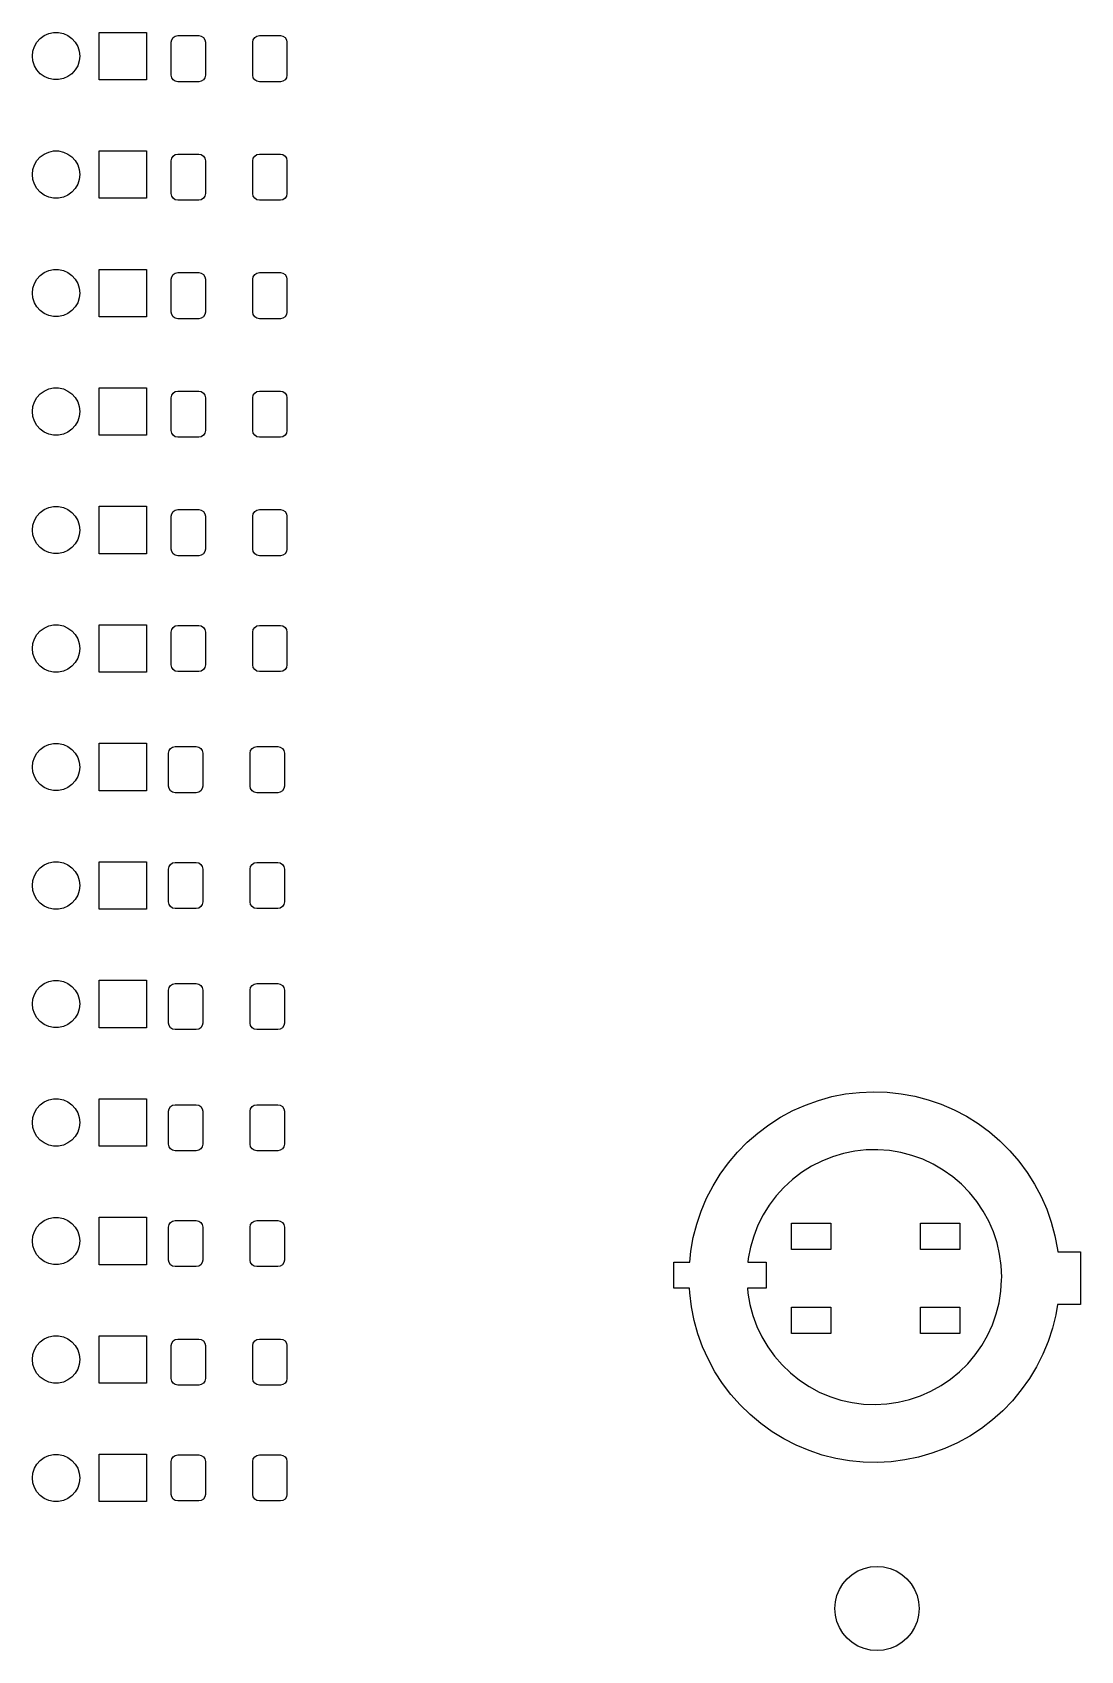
# Model space of a CAD drawing. Extents: x 0 to 360, y 0 to 260.
# Drawn here: x 236.5 to 276.3, y 134.8 to 196.2 of the extents above; entities that cross this region are included whole.
import ezdxf

# ---------------------------------------------------------------- set-up
doc = ezdxf.new("R2010")
doc.units = 0
doc.layers.add('BLACK', color=7, linetype='CONTINUOUS')

msp = doc.modelspace()

# ---------------------------------------------------------------- linework, layer by layer
at = {"layer": 'BLACK', "linetype": 'CONTINUOUS'}
for p, q in [((236.765, 195.997), (236.917, 196.107)), ((236.917, 196.107), (237.089, 196.184)), ((237.089, 196.184), (237.273, 196.223)), ((237.273, 196.223), (237.461, 196.223)), ((237.461, 196.223), (237.645, 196.184)), ((237.645, 196.184), (237.817, 196.107)), ((237.817, 196.107), (237.969, 195.997)), ((239.007, 194.428), (239.007, 196.228)), ((239.007, 196.228), (240.807, 196.228)), ((240.807, 196.228), (240.807, 194.428)), ((241.814, 196.03), (241.896, 196.084)), ((241.896, 196.084), (241.991, 196.103)), ((241.991, 196.103), (242.791, 196.103)), ((242.791, 196.103), (242.887, 196.084)), ((242.887, 196.084), (242.968, 196.03)), ((244.914, 196.03), (244.996, 196.084)), ((244.996, 196.084), (245.091, 196.103)), ((245.091, 196.103), (245.891, 196.103)), ((245.891, 196.103), (245.987, 196.084)), ((245.987, 196.084), (246.068, 196.03)), ((236.467, 195.328), (236.487, 195.515)), ((236.487, 195.515), (236.545, 195.694)), ((236.545, 195.694), (236.639, 195.857)), ((236.639, 195.857), (236.765, 195.997)), ((237.969, 195.997), (238.095, 195.857)), ((238.095, 195.857), (238.189, 195.694)), ((238.189, 195.694), (238.247, 195.515)), ((238.247, 195.515), (238.267, 195.328)), ((241.741, 195.853), (241.76, 195.949)), ((241.741, 194.603), (241.741, 195.853)), ((241.76, 195.949), (241.814, 196.03)), ((242.968, 196.03), (243.022, 195.949)), ((243.022, 195.949), (243.041, 195.853)), ((243.041, 195.853), (243.041, 194.603)), ((244.841, 195.853), (244.86, 195.949)), ((244.841, 194.603), (244.841, 195.853)), ((244.86, 195.949), (244.914, 196.03)), ((246.068, 196.03), (246.122, 195.949)), ((246.122, 195.949), (246.141, 195.853)), ((246.141, 195.853), (246.141, 194.603)), ((236.487, 195.141), (236.467, 195.328)), ((236.545, 194.962), (236.487, 195.141)), ((236.639, 194.799), (236.545, 194.962)), ((238.189, 194.962), (238.095, 194.799)), ((238.247, 195.141), (238.189, 194.962)), ((238.267, 195.328), (238.247, 195.141)), ((236.765, 194.659), (236.639, 194.799)), ((236.917, 194.549), (236.765, 194.659)), ((237.089, 194.472), (236.917, 194.549)), ((237.273, 194.433), (237.089, 194.472)), ((237.461, 194.433), (237.273, 194.433)), ((237.645, 194.472), (237.461, 194.433)), ((237.817, 194.549), (237.645, 194.472)), ((237.969, 194.659), (237.817, 194.549)), ((238.095, 194.799), (237.969, 194.659)), ((240.807, 194.428), (239.007, 194.428)), ((241.76, 194.507), (241.741, 194.603)), ((241.814, 194.426), (241.76, 194.507)), ((241.896, 194.372), (241.814, 194.426)), ((241.991, 194.353), (241.896, 194.372)), ((242.791, 194.353), (241.991, 194.353)), ((242.887, 194.372), (242.791, 194.353)), ((242.968, 194.426), (242.887, 194.372)), ((243.022, 194.507), (242.968, 194.426)), ((243.041, 194.603), (243.022, 194.507)), ((244.86, 194.507), (244.841, 194.603)), ((244.914, 194.426), (244.86, 194.507)), ((244.996, 194.372), (244.914, 194.426)), ((245.091, 194.353), (244.996, 194.372)), ((245.891, 194.353), (245.091, 194.353)), ((245.987, 194.372), (245.891, 194.353)), ((246.068, 194.426), (245.987, 194.372)), ((246.122, 194.507), (246.068, 194.426)), ((246.141, 194.603), (246.122, 194.507)), ((236.487, 191.015), (236.545, 191.194)), ((236.545, 191.194), (236.639, 191.357)), ((236.639, 191.357), (236.765, 191.497)), ((236.765, 191.497), (236.917, 191.607)), ((236.917, 191.607), (237.089, 191.684)), ((237.089, 191.684), (237.273, 191.723)), ((237.273, 191.723), (237.461, 191.723)), ((237.461, 191.723), (237.645, 191.684)), ((237.645, 191.684), (237.817, 191.607)), ((237.817, 191.607), (237.969, 191.497)), ((237.969, 191.497), (238.095, 191.357)), ((238.095, 191.357), (238.189, 191.194)), ((238.189, 191.194), (238.247, 191.015)), ((239.007, 189.928), (239.007, 191.728)), ((239.007, 191.728), (240.807, 191.728)), ((240.807, 191.728), (240.807, 189.928)), ((241.741, 191.353), (241.76, 191.449)), ((241.741, 190.103), (241.741, 191.353)), ((241.76, 191.449), (241.814, 191.53)), ((241.814, 191.53), (241.896, 191.584)), ((241.896, 191.584), (241.991, 191.603)), ((241.991, 191.603), (242.791, 191.603)), ((242.791, 191.603), (242.887, 191.584)), ((242.887, 191.584), (242.968, 191.53)), ((242.968, 191.53), (243.022, 191.449)), ((243.022, 191.449), (243.041, 191.353)), ((243.041, 191.353), (243.041, 190.103)), ((244.841, 191.353), (244.86, 191.449)), ((244.841, 190.103), (244.841, 191.353)), ((244.86, 191.449), (244.914, 191.53)), ((244.914, 191.53), (244.996, 191.584)), ((244.996, 191.584), (245.091, 191.603)), ((245.091, 191.603), (245.891, 191.603)), ((245.891, 191.603), (245.987, 191.584)), ((245.987, 191.584), (246.068, 191.53)), ((246.068, 191.53), (246.122, 191.449)), ((246.122, 191.449), (246.141, 191.353)), ((246.141, 191.353), (246.141, 190.103)), ((236.467, 190.828), (236.487, 191.015)), ((236.487, 190.641), (236.467, 190.828)), ((236.545, 190.462), (236.487, 190.641)), ((238.247, 190.641), (238.189, 190.462)), ((238.247, 191.015), (238.267, 190.828)), ((238.267, 190.828), (238.247, 190.641)), ((236.639, 190.299), (236.545, 190.462)), ((236.765, 190.159), (236.639, 190.299)), ((236.917, 190.049), (236.765, 190.159)), ((237.089, 189.972), (236.917, 190.049)), ((237.273, 189.933), (237.089, 189.972)), ((237.461, 189.933), (237.273, 189.933)), ((237.645, 189.972), (237.461, 189.933)), ((237.817, 190.049), (237.645, 189.972)), ((237.969, 190.159), (237.817, 190.049)), ((238.095, 190.299), (237.969, 190.159)), ((238.189, 190.462), (238.095, 190.299)), ((240.807, 189.928), (239.007, 189.928)), ((241.76, 190.007), (241.741, 190.103)), ((241.814, 189.926), (241.76, 190.007)), ((241.896, 189.872), (241.814, 189.926)), ((242.968, 189.926), (242.887, 189.872)), ((243.022, 190.007), (242.968, 189.926)), ((243.041, 190.103), (243.022, 190.007)), ((244.86, 190.007), (244.841, 190.103)), ((244.914, 189.926), (244.86, 190.007)), ((244.996, 189.872), (244.914, 189.926)), ((246.068, 189.926), (245.987, 189.872)), ((246.122, 190.007), (246.068, 189.926)), ((246.141, 190.103), (246.122, 190.007)), ((241.991, 189.853), (241.896, 189.872)), ((242.791, 189.853), (241.991, 189.853)), ((242.887, 189.872), (242.791, 189.853)), ((245.091, 189.853), (244.996, 189.872)), ((245.891, 189.853), (245.091, 189.853)), ((245.987, 189.872), (245.891, 189.853)), ((236.545, 186.694), (236.639, 186.857)), ((236.639, 186.857), (236.765, 186.997)), ((236.765, 186.997), (236.917, 187.107)), ((236.917, 187.107), (237.089, 187.184)), ((237.089, 187.184), (237.273, 187.223)), ((237.273, 187.223), (237.461, 187.223)), ((237.461, 187.223), (237.645, 187.184)), ((237.645, 187.184), (237.817, 187.107)), ((237.817, 187.107), (237.969, 186.997)), ((237.969, 186.997), (238.095, 186.857)), ((238.095, 186.857), (238.189, 186.694)), ((239.007, 185.428), (239.007, 187.228)), ((239.007, 187.228), (240.807, 187.228)), ((240.807, 187.228), (240.807, 185.428)), ((241.741, 186.853), (241.76, 186.949)), ((241.741, 185.603), (241.741, 186.853)), ((241.76, 186.949), (241.814, 187.03)), ((241.814, 187.03), (241.896, 187.084)), ((241.896, 187.084), (241.991, 187.103)), ((241.991, 187.103), (242.791, 187.103)), ((242.791, 187.103), (242.887, 187.084)), ((242.887, 187.084), (242.968, 187.03)), ((242.968, 187.03), (243.022, 186.949)), ((243.022, 186.949), (243.041, 186.853)), ((243.041, 186.853), (243.041, 185.603)), ((244.841, 186.853), (244.86, 186.949)), ((244.841, 185.603), (244.841, 186.853)), ((244.86, 186.949), (244.914, 187.03)), ((244.914, 187.03), (244.996, 187.084)), ((244.996, 187.084), (245.091, 187.103)), ((245.091, 187.103), (245.891, 187.103)), ((245.891, 187.103), (245.987, 187.084)), ((245.987, 187.084), (246.068, 187.03)), ((246.068, 187.03), (246.122, 186.949)), ((246.122, 186.949), (246.141, 186.853)), ((246.141, 186.853), (246.141, 185.603)), ((236.467, 186.328), (236.487, 186.515)), ((236.487, 186.141), (236.467, 186.328)), ((236.487, 186.515), (236.545, 186.694)), ((238.189, 186.694), (238.247, 186.515)), ((238.247, 186.515), (238.267, 186.328)), ((238.267, 186.328), (238.247, 186.141)), ((236.545, 185.962), (236.487, 186.141)), ((236.639, 185.799), (236.545, 185.962)), ((236.765, 185.659), (236.639, 185.799)), ((236.917, 185.549), (236.765, 185.659)), ((237.969, 185.659), (237.817, 185.549)), ((238.095, 185.799), (237.969, 185.659)), ((238.189, 185.962), (238.095, 185.799)), ((238.247, 186.141), (238.189, 185.962)), ((237.089, 185.472), (236.917, 185.549)), ((237.273, 185.433), (237.089, 185.472)), ((237.461, 185.433), (237.273, 185.433)), ((237.645, 185.472), (237.461, 185.433)), ((237.817, 185.549), (237.645, 185.472)), ((240.807, 185.428), (239.007, 185.428)), ((241.76, 185.507), (241.741, 185.603)), ((241.814, 185.426), (241.76, 185.507)), ((241.896, 185.372), (241.814, 185.426)), ((241.991, 185.353), (241.896, 185.372)), ((242.791, 185.353), (241.991, 185.353)), ((242.887, 185.372), (242.791, 185.353)), ((242.968, 185.426), (242.887, 185.372)), ((243.022, 185.507), (242.968, 185.426)), ((243.041, 185.603), (243.022, 185.507)), ((244.86, 185.507), (244.841, 185.603)), ((244.914, 185.426), (244.86, 185.507)), ((244.996, 185.372), (244.914, 185.426)), ((245.091, 185.353), (244.996, 185.372)), ((245.891, 185.353), (245.091, 185.353)), ((245.987, 185.372), (245.891, 185.353)), ((246.068, 185.426), (245.987, 185.372)), ((246.122, 185.507), (246.068, 185.426)), ((246.141, 185.603), (246.122, 185.507)), ((236.765, 182.497), (236.917, 182.607)), ((236.917, 182.607), (237.089, 182.684)), ((237.089, 182.684), (237.273, 182.723)), ((237.273, 182.723), (237.461, 182.723)), ((237.461, 182.723), (237.645, 182.684)), ((237.645, 182.684), (237.817, 182.607)), ((237.817, 182.607), (237.969, 182.497)), ((239.007, 180.928), (239.007, 182.728)), ((239.007, 182.728), (240.807, 182.728)), ((240.807, 182.728), (240.807, 180.928)), ((241.814, 182.53), (241.896, 182.584)), ((241.896, 182.584), (241.991, 182.603)), ((241.991, 182.603), (242.791, 182.603)), ((242.791, 182.603), (242.887, 182.584)), ((242.887, 182.584), (242.968, 182.53)), ((244.914, 182.53), (244.996, 182.584)), ((244.996, 182.584), (245.091, 182.603)), ((245.091, 182.603), (245.891, 182.603)), ((245.891, 182.603), (245.987, 182.584)), ((245.987, 182.584), (246.068, 182.53)), ((236.467, 181.828), (236.487, 182.015)), ((236.487, 182.015), (236.545, 182.194)), ((236.545, 182.194), (236.639, 182.357)), ((236.639, 182.357), (236.765, 182.497)), ((237.969, 182.497), (238.095, 182.357)), ((238.095, 182.357), (238.189, 182.194)), ((238.189, 182.194), (238.247, 182.015)), ((238.247, 182.015), (238.267, 181.828)), ((241.741, 182.353), (241.76, 182.449)), ((241.741, 181.103), (241.741, 182.353)), ((241.76, 182.449), (241.814, 182.53)), ((242.968, 182.53), (243.022, 182.449)), ((243.022, 182.449), (243.041, 182.353)), ((243.041, 182.353), (243.041, 181.103)), ((244.841, 182.353), (244.86, 182.449)), ((244.841, 181.103), (244.841, 182.353)), ((244.86, 182.449), (244.914, 182.53)), ((246.068, 182.53), (246.122, 182.449)), ((246.122, 182.449), (246.141, 182.353)), ((246.141, 182.353), (246.141, 181.103)), ((236.487, 181.641), (236.467, 181.828)), ((236.545, 181.462), (236.487, 181.641)), ((236.639, 181.299), (236.545, 181.462)), ((238.189, 181.462), (238.095, 181.299)), ((238.247, 181.641), (238.189, 181.462)), ((238.267, 181.828), (238.247, 181.641)), ((236.765, 181.159), (236.639, 181.299)), ((236.917, 181.049), (236.765, 181.159)), ((237.089, 180.972), (236.917, 181.049)), ((237.273, 180.933), (237.089, 180.972)), ((237.461, 180.933), (237.273, 180.933)), ((237.645, 180.972), (237.461, 180.933)), ((237.817, 181.049), (237.645, 180.972)), ((237.969, 181.159), (237.817, 181.049)), ((238.095, 181.299), (237.969, 181.159)), ((240.807, 180.928), (239.007, 180.928)), ((241.76, 181.007), (241.741, 181.103)), ((241.814, 180.926), (241.76, 181.007)), ((241.896, 180.872), (241.814, 180.926)), ((241.991, 180.853), (241.896, 180.872)), ((242.791, 180.853), (241.991, 180.853)), ((242.887, 180.872), (242.791, 180.853)), ((242.968, 180.926), (242.887, 180.872)), ((243.022, 181.007), (242.968, 180.926)), ((243.041, 181.103), (243.022, 181.007)), ((244.86, 181.007), (244.841, 181.103)), ((244.914, 180.926), (244.86, 181.007)), ((244.996, 180.872), (244.914, 180.926)), ((245.091, 180.853), (244.996, 180.872)), ((245.891, 180.853), (245.091, 180.853)), ((245.987, 180.872), (245.891, 180.853)), ((246.068, 180.926), (245.987, 180.872)), ((246.122, 181.007), (246.068, 180.926)), ((246.141, 181.103), (246.122, 181.007)), ((236.487, 177.515), (236.545, 177.694)), ((236.545, 177.694), (236.639, 177.857)), ((236.639, 177.857), (236.765, 177.997)), ((236.765, 177.997), (236.917, 178.107)), ((236.917, 178.107), (237.089, 178.184)), ((237.089, 178.184), (237.273, 178.223)), ((237.273, 178.223), (237.461, 178.223)), ((237.461, 178.223), (237.645, 178.184)), ((237.645, 178.184), (237.817, 178.107)), ((237.817, 178.107), (237.969, 177.997)), ((237.969, 177.997), (238.095, 177.857)), ((238.095, 177.857), (238.189, 177.694)), ((238.189, 177.694), (238.247, 177.515)), ((239.007, 176.428), (239.007, 178.228)), ((239.007, 178.228), (240.807, 178.228)), ((240.807, 178.228), (240.807, 176.428)), ((241.741, 177.853), (241.76, 177.949)), ((241.741, 176.603), (241.741, 177.853)), ((241.76, 177.949), (241.814, 178.03)), ((241.814, 178.03), (241.896, 178.084)), ((241.896, 178.084), (241.991, 178.103)), ((241.991, 178.103), (242.791, 178.103)), ((242.791, 178.103), (242.887, 178.084)), ((242.887, 178.084), (242.968, 178.03)), ((242.968, 178.03), (243.022, 177.949)), ((243.022, 177.949), (243.041, 177.853)), ((243.041, 177.853), (243.041, 176.603)), ((244.841, 177.853), (244.86, 177.949)), ((244.841, 176.603), (244.841, 177.853)), ((244.86, 177.949), (244.914, 178.03)), ((244.914, 178.03), (244.996, 178.084)), ((244.996, 178.084), (245.091, 178.103)), ((245.091, 178.103), (245.891, 178.103)), ((245.891, 178.103), (245.987, 178.084)), ((245.987, 178.084), (246.068, 178.03)), ((246.068, 178.03), (246.122, 177.949)), ((246.122, 177.949), (246.141, 177.853)), ((246.141, 177.853), (246.141, 176.603)), ((236.467, 177.328), (236.487, 177.515)), ((236.487, 177.141), (236.467, 177.328)), ((236.545, 176.962), (236.487, 177.141)), ((238.247, 177.141), (238.189, 176.962)), ((238.247, 177.515), (238.267, 177.328)), ((238.267, 177.328), (238.247, 177.141)), ((236.639, 176.799), (236.545, 176.962)), ((236.765, 176.659), (236.639, 176.799)), ((236.917, 176.549), (236.765, 176.659)), ((237.089, 176.472), (236.917, 176.549)), ((237.273, 176.433), (237.089, 176.472)), ((237.461, 176.433), (237.273, 176.433)), ((237.645, 176.472), (237.461, 176.433)), ((237.817, 176.549), (237.645, 176.472)), ((237.969, 176.659), (237.817, 176.549)), ((238.095, 176.799), (237.969, 176.659)), ((238.189, 176.962), (238.095, 176.799)), ((240.807, 176.428), (239.007, 176.428)), ((241.76, 176.507), (241.741, 176.603)), ((241.814, 176.426), (241.76, 176.507)), ((241.896, 176.372), (241.814, 176.426)), ((242.968, 176.426), (242.887, 176.372)), ((243.022, 176.507), (242.968, 176.426)), ((243.041, 176.603), (243.022, 176.507)), ((244.86, 176.507), (244.841, 176.603)), ((244.914, 176.426), (244.86, 176.507)), ((244.996, 176.372), (244.914, 176.426)), ((246.068, 176.426), (245.987, 176.372)), ((246.122, 176.507), (246.068, 176.426)), ((246.141, 176.603), (246.122, 176.507)), ((241.991, 176.353), (241.896, 176.372)), ((242.791, 176.353), (241.991, 176.353)), ((242.887, 176.372), (242.791, 176.353)), ((245.091, 176.353), (244.996, 176.372)), ((245.891, 176.353), (245.091, 176.353)), ((245.987, 176.372), (245.891, 176.353)), ((236.545, 173.194), (236.639, 173.357)), ((236.639, 173.357), (236.765, 173.497)), ((236.765, 173.497), (236.917, 173.607)), ((236.917, 173.607), (237.089, 173.684)), ((237.089, 173.684), (237.273, 173.723)), ((237.273, 173.723), (237.461, 173.723)), ((237.461, 173.723), (237.645, 173.684)), ((237.645, 173.684), (237.817, 173.607)), ((237.817, 173.607), (237.969, 173.497)), ((237.969, 173.497), (238.095, 173.357)), ((238.095, 173.357), (238.189, 173.194)), ((239.007, 171.928), (239.007, 173.728)), ((239.007, 173.728), (240.807, 173.728)), ((240.807, 173.728), (240.807, 171.928)), ((241.741, 173.453), (241.76, 173.549)), ((241.741, 172.203), (241.741, 173.453)), ((241.76, 173.549), (241.814, 173.63)), ((241.814, 173.63), (241.896, 173.684)), ((241.896, 173.684), (241.991, 173.703)), ((241.991, 173.703), (242.791, 173.703)), ((242.791, 173.703), (242.887, 173.684)), ((242.887, 173.684), (242.968, 173.63)), ((242.968, 173.63), (243.022, 173.549)), ((243.022, 173.549), (243.041, 173.453)), ((243.041, 173.453), (243.041, 172.203)), ((244.841, 173.453), (244.86, 173.549)), ((244.841, 172.203), (244.841, 173.453)), ((244.86, 173.549), (244.914, 173.63)), ((244.914, 173.63), (244.996, 173.684)), ((244.996, 173.684), (245.091, 173.703)), ((245.091, 173.703), (245.891, 173.703)), ((245.891, 173.703), (245.987, 173.684)), ((245.987, 173.684), (246.068, 173.63)), ((246.068, 173.63), (246.122, 173.549)), ((246.122, 173.549), (246.141, 173.453)), ((246.141, 173.453), (246.141, 172.203)), ((236.467, 172.828), (236.487, 173.015)), ((236.487, 172.641), (236.467, 172.828)), ((236.487, 173.015), (236.545, 173.194)), ((238.189, 173.194), (238.247, 173.015)), ((238.247, 173.015), (238.267, 172.828)), ((238.267, 172.828), (238.247, 172.641)), ((236.545, 172.462), (236.487, 172.641)), ((236.639, 172.299), (236.545, 172.462)), ((236.765, 172.159), (236.639, 172.299)), ((236.917, 172.049), (236.765, 172.159)), ((237.969, 172.159), (237.817, 172.049)), ((238.095, 172.299), (237.969, 172.159)), ((238.189, 172.462), (238.095, 172.299)), ((238.247, 172.641), (238.189, 172.462)), ((241.76, 172.107), (241.741, 172.203)), ((241.814, 172.026), (241.76, 172.107)), ((243.022, 172.107), (242.968, 172.026)), ((243.041, 172.203), (243.022, 172.107)), ((244.86, 172.107), (244.841, 172.203)), ((244.914, 172.026), (244.86, 172.107)), ((246.122, 172.107), (246.068, 172.026)), ((246.141, 172.203), (246.122, 172.107)), ((237.089, 171.972), (236.917, 172.049)), ((237.273, 171.933), (237.089, 171.972)), ((237.461, 171.933), (237.273, 171.933)), ((237.645, 171.972), (237.461, 171.933)), ((237.817, 172.049), (237.645, 171.972)), ((240.807, 171.928), (239.007, 171.928)), ((241.896, 171.972), (241.814, 172.026)), ((241.991, 171.953), (241.896, 171.972)), ((242.791, 171.953), (241.991, 171.953)), ((242.887, 171.972), (242.791, 171.953)), ((242.968, 172.026), (242.887, 171.972)), ((244.996, 171.972), (244.914, 172.026)), ((245.091, 171.953), (244.996, 171.972)), ((245.891, 171.953), (245.091, 171.953)), ((245.987, 171.972), (245.891, 171.953)), ((246.068, 172.026), (245.987, 171.972)), ((236.765, 168.997), (236.917, 169.107)), ((236.917, 169.107), (237.089, 169.184)), ((237.089, 169.184), (237.273, 169.223)), ((237.273, 169.223), (237.461, 169.223)), ((237.461, 169.223), (237.645, 169.184)), ((237.645, 169.184), (237.817, 169.107)), ((237.817, 169.107), (237.969, 168.997)), ((239.007, 167.428), (239.007, 169.228)), ((239.007, 169.228), (240.807, 169.228)), ((240.807, 169.228), (240.807, 167.428)), ((241.66, 168.949), (241.714, 169.03)), ((241.714, 169.03), (241.796, 169.084)), ((241.796, 169.084), (241.891, 169.103)), ((241.891, 169.103), (242.691, 169.103)), ((242.691, 169.103), (242.787, 169.084)), ((242.787, 169.084), (242.868, 169.03)), ((242.868, 169.03), (242.922, 168.949)), ((244.76, 168.949), (244.814, 169.03)), ((244.814, 169.03), (244.896, 169.084)), ((244.896, 169.084), (244.991, 169.103)), ((244.991, 169.103), (245.791, 169.103)), ((245.791, 169.103), (245.887, 169.084)), ((245.887, 169.084), (245.968, 169.03)), ((245.968, 169.03), (246.022, 168.949)), ((236.467, 168.328), (236.487, 168.515)), ((236.487, 168.515), (236.545, 168.694)), ((236.545, 168.694), (236.639, 168.857)), ((236.639, 168.857), (236.765, 168.997)), ((237.969, 168.997), (238.095, 168.857)), ((238.095, 168.857), (238.189, 168.694)), ((238.189, 168.694), (238.247, 168.515)), ((238.247, 168.515), (238.267, 168.328)), ((241.641, 168.853), (241.66, 168.949)), ((241.641, 167.603), (241.641, 168.853)), ((242.922, 168.949), (242.941, 168.853)), ((242.941, 168.853), (242.941, 167.603)), ((244.741, 168.853), (244.76, 168.949)), ((244.741, 167.603), (244.741, 168.853)), ((246.022, 168.949), (246.041, 168.853)), ((246.041, 168.853), (246.041, 167.603)), ((236.487, 168.141), (236.467, 168.328)), ((236.545, 167.962), (236.487, 168.141)), ((236.639, 167.799), (236.545, 167.962)), ((236.765, 167.659), (236.639, 167.799)), ((238.095, 167.799), (237.969, 167.659)), ((238.189, 167.962), (238.095, 167.799)), ((238.247, 168.141), (238.189, 167.962)), ((238.267, 168.328), (238.247, 168.141)), ((236.917, 167.549), (236.765, 167.659)), ((237.089, 167.472), (236.917, 167.549)), ((237.273, 167.433), (237.089, 167.472)), ((237.461, 167.433), (237.273, 167.433)), ((237.645, 167.472), (237.461, 167.433)), ((237.817, 167.549), (237.645, 167.472)), ((237.969, 167.659), (237.817, 167.549)), ((240.807, 167.428), (239.007, 167.428)), ((241.66, 167.507), (241.641, 167.603)), ((241.714, 167.426), (241.66, 167.507)), ((241.796, 167.372), (241.714, 167.426)), ((241.891, 167.353), (241.796, 167.372)), ((242.691, 167.353), (241.891, 167.353)), ((242.787, 167.372), (242.691, 167.353)), ((242.868, 167.426), (242.787, 167.372)), ((242.922, 167.507), (242.868, 167.426)), ((242.941, 167.603), (242.922, 167.507)), ((244.76, 167.507), (244.741, 167.603)), ((244.814, 167.426), (244.76, 167.507)), ((244.896, 167.372), (244.814, 167.426)), ((244.991, 167.353), (244.896, 167.372)), ((245.791, 167.353), (244.991, 167.353)), ((245.887, 167.372), (245.791, 167.353)), ((245.968, 167.426), (245.887, 167.372)), ((246.022, 167.507), (245.968, 167.426)), ((246.041, 167.603), (246.022, 167.507)), ((237.089, 164.684), (237.273, 164.723)), ((237.273, 164.723), (237.461, 164.723)), ((237.461, 164.723), (237.645, 164.684)), ((239.007, 162.928), (239.007, 164.728)), ((239.007, 164.728), (240.807, 164.728)), ((240.807, 164.728), (240.807, 162.928)), ((236.487, 164.015), (236.545, 164.194)), ((236.545, 164.194), (236.639, 164.357)), ((236.639, 164.357), (236.765, 164.497)), ((236.765, 164.497), (236.917, 164.607)), ((236.917, 164.607), (237.089, 164.684)), ((237.645, 164.684), (237.817, 164.607)), ((237.817, 164.607), (237.969, 164.497)), ((237.969, 164.497), (238.095, 164.357)), ((238.095, 164.357), (238.189, 164.194)), ((238.189, 164.194), (238.247, 164.015)), ((241.641, 164.453), (241.66, 164.549)), ((241.641, 163.203), (241.641, 164.453)), ((241.66, 164.549), (241.714, 164.63)), ((241.714, 164.63), (241.796, 164.684)), ((241.796, 164.684), (241.891, 164.703)), ((241.891, 164.703), (242.691, 164.703)), ((242.691, 164.703), (242.787, 164.684)), ((242.787, 164.684), (242.868, 164.63)), ((242.868, 164.63), (242.922, 164.549)), ((242.922, 164.549), (242.941, 164.453)), ((242.941, 164.453), (242.941, 163.203)), ((244.741, 164.453), (244.76, 164.549)), ((244.741, 163.203), (244.741, 164.453)), ((244.76, 164.549), (244.814, 164.63)), ((244.814, 164.63), (244.896, 164.684)), ((244.896, 164.684), (244.991, 164.703)), ((244.991, 164.703), (245.791, 164.703)), ((245.791, 164.703), (245.887, 164.684)), ((245.887, 164.684), (245.968, 164.63)), ((245.968, 164.63), (246.022, 164.549)), ((246.022, 164.549), (246.041, 164.453)), ((246.041, 164.453), (246.041, 163.203)), ((236.467, 163.828), (236.487, 164.015)), ((236.487, 163.641), (236.467, 163.828)), ((236.545, 163.462), (236.487, 163.641)), ((238.247, 163.641), (238.189, 163.462)), ((238.247, 164.015), (238.267, 163.828)), ((238.267, 163.828), (238.247, 163.641)), ((236.639, 163.299), (236.545, 163.462)), ((236.765, 163.159), (236.639, 163.299)), ((236.917, 163.049), (236.765, 163.159)), ((237.089, 162.972), (236.917, 163.049)), ((237.273, 162.933), (237.089, 162.972)), ((237.461, 162.933), (237.273, 162.933)), ((237.645, 162.972), (237.461, 162.933)), ((237.817, 163.049), (237.645, 162.972)), ((237.969, 163.159), (237.817, 163.049)), ((238.095, 163.299), (237.969, 163.159)), ((238.189, 163.462), (238.095, 163.299)), ((240.807, 162.928), (239.007, 162.928)), ((241.66, 163.107), (241.641, 163.203)), ((241.714, 163.026), (241.66, 163.107)), ((241.796, 162.972), (241.714, 163.026)), ((241.891, 162.953), (241.796, 162.972)), ((242.691, 162.953), (241.891, 162.953)), ((242.787, 162.972), (242.691, 162.953)), ((242.868, 163.026), (242.787, 162.972)), ((242.922, 163.107), (242.868, 163.026)), ((242.941, 163.203), (242.922, 163.107)), ((244.76, 163.107), (244.741, 163.203)), ((244.814, 163.026), (244.76, 163.107)), ((244.896, 162.972), (244.814, 163.026)), ((244.991, 162.953), (244.896, 162.972)), ((245.791, 162.953), (244.991, 162.953)), ((245.887, 162.972), (245.791, 162.953)), ((245.968, 163.026), (245.887, 162.972)), ((246.022, 163.107), (245.968, 163.026)), ((246.041, 163.203), (246.022, 163.107)), ((236.545, 159.694), (236.639, 159.857)), ((236.639, 159.857), (236.765, 159.997)), ((236.765, 159.997), (236.917, 160.107)), ((236.917, 160.107), (237.089, 160.184)), ((237.089, 160.184), (237.273, 160.223)), ((237.273, 160.223), (237.461, 160.223)), ((237.461, 160.223), (237.645, 160.184)), ((237.645, 160.184), (237.817, 160.107)), ((237.817, 160.107), (237.969, 159.997)), ((237.969, 159.997), (238.095, 159.857)), ((238.095, 159.857), (238.189, 159.694)), ((239.007, 158.428), (239.007, 160.228)), ((239.007, 160.228), (240.807, 160.228)), ((240.807, 160.228), (240.807, 158.428)), ((241.641, 159.853), (241.66, 159.949)), ((241.641, 158.603), (241.641, 159.853)), ((241.66, 159.949), (241.714, 160.03)), ((241.714, 160.03), (241.796, 160.084)), ((241.796, 160.084), (241.891, 160.103)), ((241.891, 160.103), (242.691, 160.103)), ((242.691, 160.103), (242.787, 160.084)), ((242.787, 160.084), (242.868, 160.03)), ((242.868, 160.03), (242.922, 159.949)), ((242.922, 159.949), (242.941, 159.853)), ((242.941, 159.853), (242.941, 158.603)), ((244.741, 159.853), (244.76, 159.949)), ((244.741, 158.603), (244.741, 159.853)), ((244.76, 159.949), (244.814, 160.03)), ((244.814, 160.03), (244.896, 160.084)), ((244.896, 160.084), (244.991, 160.103)), ((244.991, 160.103), (245.791, 160.103)), ((245.791, 160.103), (245.887, 160.084)), ((245.887, 160.084), (245.968, 160.03)), ((245.968, 160.03), (246.022, 159.949)), ((246.022, 159.949), (246.041, 159.853)), ((246.041, 159.853), (246.041, 158.603)), ((236.467, 159.328), (236.487, 159.515)), ((236.487, 159.141), (236.467, 159.328)), ((236.487, 159.515), (236.545, 159.694)), ((238.189, 159.694), (238.247, 159.515)), ((238.247, 159.515), (238.267, 159.328)), ((238.267, 159.328), (238.247, 159.141)), ((236.545, 158.962), (236.487, 159.141)), ((236.639, 158.799), (236.545, 158.962)), ((236.765, 158.659), (236.639, 158.799)), ((236.917, 158.549), (236.765, 158.659)), ((237.969, 158.659), (237.817, 158.549)), ((238.095, 158.799), (237.969, 158.659)), ((238.189, 158.962), (238.095, 158.799)), ((238.247, 159.141), (238.189, 158.962)), ((241.66, 158.507), (241.641, 158.603)), ((242.941, 158.603), (242.922, 158.507)), ((244.76, 158.507), (244.741, 158.603)), ((246.041, 158.603), (246.022, 158.507)), ((237.089, 158.472), (236.917, 158.549)), ((237.273, 158.433), (237.089, 158.472)), ((237.461, 158.433), (237.273, 158.433)), ((237.645, 158.472), (237.461, 158.433)), ((237.817, 158.549), (237.645, 158.472)), ((240.807, 158.428), (239.007, 158.428)), ((241.714, 158.426), (241.66, 158.507)), ((241.796, 158.372), (241.714, 158.426)), ((241.891, 158.353), (241.796, 158.372)), ((242.691, 158.353), (241.891, 158.353)), ((242.787, 158.372), (242.691, 158.353)), ((242.868, 158.426), (242.787, 158.372)), ((242.922, 158.507), (242.868, 158.426)), ((244.814, 158.426), (244.76, 158.507)), ((244.896, 158.372), (244.814, 158.426)), ((244.991, 158.353), (244.896, 158.372)), ((245.791, 158.353), (244.991, 158.353)), ((245.887, 158.372), (245.791, 158.353)), ((245.968, 158.426), (245.887, 158.372)), ((246.022, 158.507), (245.968, 158.426)), ((236.639, 155.357), (236.765, 155.497)), ((236.765, 155.497), (236.917, 155.607)), ((236.917, 155.607), (237.089, 155.684)), ((237.089, 155.684), (237.273, 155.723)), ((237.273, 155.723), (237.461, 155.723)), ((237.461, 155.723), (237.645, 155.684)), ((237.645, 155.684), (237.817, 155.607)), ((237.817, 155.607), (237.969, 155.497)), ((237.969, 155.497), (238.095, 155.357)), ((239.007, 153.928), (239.007, 155.728)), ((239.007, 155.728), (240.807, 155.728)), ((240.807, 155.728), (240.807, 153.928)), ((241.796, 155.484), (241.891, 155.503)), ((241.891, 155.503), (242.691, 155.503)), ((242.691, 155.503), (242.787, 155.484)), ((244.896, 155.484), (244.991, 155.503)), ((244.991, 155.503), (245.791, 155.503)), ((245.791, 155.503), (245.887, 155.484)), ((265.358, 155.277), (265.841, 155.491)), ((265.841, 155.491), (266.338, 155.669)), ((266.338, 155.669), (266.848, 155.809)), ((266.848, 155.809), (267.366, 155.91)), ((267.366, 155.91), (267.891, 155.972)), ((267.891, 155.972), (268.418, 155.995)), ((268.418, 155.995), (268.946, 155.978)), ((268.946, 155.978), (269.472, 155.921)), ((269.472, 155.921), (269.991, 155.825)), ((269.991, 155.825), (270.502, 155.691)), ((270.502, 155.691), (271.001, 155.518)), ((271.001, 155.518), (271.486, 155.309)), ((236.467, 154.828), (236.487, 155.015)), ((236.487, 155.015), (236.545, 155.194)), ((236.545, 155.194), (236.639, 155.357)), ((238.095, 155.357), (238.189, 155.194)), ((238.189, 155.194), (238.247, 155.015)), ((238.247, 155.015), (238.267, 154.828)), ((241.641, 155.253), (241.66, 155.349)), ((241.641, 154.003), (241.641, 155.253)), ((241.66, 155.349), (241.714, 155.43)), ((241.714, 155.43), (241.796, 155.484)), ((242.787, 155.484), (242.868, 155.43)), ((242.868, 155.43), (242.922, 155.349)), ((242.922, 155.349), (242.941, 155.253)), ((242.941, 155.253), (242.941, 154.003)), ((244.741, 155.253), (244.76, 155.349)), ((244.741, 154.003), (244.741, 155.253)), ((244.76, 155.349), (244.814, 155.43)), ((244.814, 155.43), (244.896, 155.484)), ((245.887, 155.484), (245.968, 155.43)), ((245.968, 155.43), (246.022, 155.349)), ((246.022, 155.349), (246.041, 155.253)), ((246.041, 155.253), (246.041, 154.003)), ((264.448, 154.743), (264.893, 155.027)), ((264.893, 155.027), (265.358, 155.277)), ((271.486, 155.309), (271.954, 155.064)), ((271.954, 155.064), (272.402, 154.784)), ((236.487, 154.641), (236.467, 154.828)), ((236.545, 154.462), (236.487, 154.641)), ((236.639, 154.299), (236.545, 154.462)), ((236.765, 154.159), (236.639, 154.299)), ((238.095, 154.299), (237.969, 154.159)), ((238.189, 154.462), (238.095, 154.299)), ((238.247, 154.641), (238.189, 154.462)), ((238.267, 154.828), (238.247, 154.641)), ((263.627, 154.078), (264.025, 154.426)), ((264.025, 154.426), (264.448, 154.743)), ((272.402, 154.784), (272.828, 154.472)), ((272.828, 154.472), (273.229, 154.129)), ((236.917, 154.049), (236.765, 154.159)), ((237.089, 153.972), (236.917, 154.049)), ((237.273, 153.933), (237.089, 153.972)), ((237.461, 153.933), (237.273, 153.933)), ((237.645, 153.972), (237.461, 153.933)), ((237.817, 154.049), (237.645, 153.972)), ((237.969, 154.159), (237.817, 154.049)), ((240.807, 153.928), (239.007, 153.928)), ((241.66, 153.907), (241.641, 154.003)), ((241.714, 153.826), (241.66, 153.907)), ((241.796, 153.772), (241.714, 153.826)), ((241.891, 153.753), (241.796, 153.772)), ((242.691, 153.753), (241.891, 153.753)), ((242.787, 153.772), (242.691, 153.753)), ((242.868, 153.826), (242.787, 153.772)), ((242.922, 153.907), (242.868, 153.826)), ((242.941, 154.003), (242.922, 153.907)), ((244.76, 153.907), (244.741, 154.003)), ((244.814, 153.826), (244.76, 153.907)), ((244.896, 153.772), (244.814, 153.826)), ((244.991, 153.753), (244.896, 153.772)), ((245.791, 153.753), (244.991, 153.753)), ((245.887, 153.772), (245.791, 153.753)), ((245.968, 153.826), (245.887, 153.772)), ((246.022, 153.907), (245.968, 153.826)), ((246.041, 154.003), (246.022, 153.907)), ((262.916, 153.299), (263.257, 153.702)), ((263.257, 153.702), (263.627, 154.078)), ((267.284, 153.651), (266.864, 153.526)), ((267.715, 153.738), (267.284, 153.651)), ((268.151, 153.785), (267.715, 153.738)), ((268.59, 153.793), (268.151, 153.785)), ((269.028, 153.761), (268.59, 153.793)), ((269.462, 153.689), (269.028, 153.761)), ((269.886, 153.578), (269.462, 153.689)), ((273.229, 154.129), (273.604, 153.756)), ((273.604, 153.756), (273.949, 153.357)), ((262.605, 152.871), (262.916, 153.299)), ((266.065, 153.163), (265.693, 152.929)), ((266.456, 153.363), (266.065, 153.163)), ((266.864, 153.526), (266.456, 153.363)), ((270.3, 153.43), (269.886, 153.578)), ((270.698, 153.244), (270.3, 153.43)), ((271.077, 153.023), (270.698, 153.244)), ((273.949, 153.357), (274.264, 152.932)), ((262.086, 151.952), (262.328, 152.422)), ((262.328, 152.422), (262.605, 152.871)), ((265.344, 152.663), (265.021, 152.365)), ((265.693, 152.929), (265.344, 152.663)), ((271.435, 152.769), (271.077, 153.023)), ((271.768, 152.483), (271.435, 152.769)), ((272.074, 152.168), (271.768, 152.483)), ((274.264, 152.932), (274.546, 152.486)), ((274.546, 152.486), (274.793, 152.019)), ((261.879, 151.466), (262.086, 151.952)), ((264.726, 152.04), (264.462, 151.689)), ((265.021, 152.365), (264.726, 152.04)), ((272.351, 151.827), (272.074, 152.168)), ((272.595, 151.462), (272.351, 151.827)), ((274.793, 152.019), (275.005, 151.535)), ((237.089, 151.184), (237.273, 151.223)), ((237.273, 151.223), (237.461, 151.223)), ((237.461, 151.223), (237.645, 151.184)), ((239.007, 149.428), (239.007, 151.228)), ((239.007, 151.228), (240.807, 151.228)), ((240.807, 151.228), (240.807, 149.428)), ((261.709, 150.966), (261.879, 151.466)), ((264.231, 151.316), (264.034, 150.924)), ((264.462, 151.689), (264.231, 151.316)), ((272.805, 151.077), (272.595, 151.462)), ((275.005, 151.535), (275.18, 151.037)), ((236.487, 150.515), (236.545, 150.694)), ((236.545, 150.694), (236.639, 150.857)), ((236.639, 150.857), (236.765, 150.997)), ((236.765, 150.997), (236.917, 151.107)), ((236.917, 151.107), (237.089, 151.184)), ((237.645, 151.184), (237.817, 151.107)), ((237.817, 151.107), (237.969, 150.997)), ((237.969, 150.997), (238.095, 150.857)), ((238.095, 150.857), (238.189, 150.694)), ((238.189, 150.694), (238.247, 150.515)), ((241.641, 150.853), (241.66, 150.949)), ((241.641, 149.603), (241.641, 150.853)), ((241.66, 150.949), (241.714, 151.03)), ((241.714, 151.03), (241.796, 151.084)), ((241.796, 151.084), (241.891, 151.103)), ((241.891, 151.103), (242.691, 151.103)), ((242.691, 151.103), (242.787, 151.084)), ((242.787, 151.084), (242.868, 151.03)), ((242.868, 151.03), (242.922, 150.949)), ((242.922, 150.949), (242.941, 150.853)), ((242.941, 150.853), (242.941, 149.603)), ((244.741, 150.853), (244.76, 150.949)), ((244.741, 149.603), (244.741, 150.853)), ((244.76, 150.949), (244.814, 151.03)), ((244.814, 151.03), (244.896, 151.084)), ((244.896, 151.084), (244.991, 151.103)), ((244.991, 151.103), (245.791, 151.103)), ((245.791, 151.103), (245.887, 151.084)), ((245.887, 151.084), (245.968, 151.03)), ((245.968, 151.03), (246.022, 150.949)), ((246.022, 150.949), (246.041, 150.853)), ((246.041, 150.853), (246.041, 149.603)), ((261.577, 150.455), (261.709, 150.966)), ((264.034, 150.924), (263.874, 150.515)), ((265.31, 150.01), (265.31, 151.01)), ((265.31, 151.01), (266.81, 151.01)), ((266.81, 151.01), (266.81, 150.01)), ((270.21, 150.01), (270.21, 151.01)), ((270.21, 151.01), (271.71, 151.01)), ((271.71, 151.01), (271.71, 150.01)), ((272.98, 150.674), (272.805, 151.077)), ((273.117, 150.257), (272.98, 150.674)), ((275.18, 151.037), (275.317, 150.527)), ((236.467, 150.328), (236.487, 150.515)), ((236.487, 150.141), (236.467, 150.328)), ((236.545, 149.962), (236.487, 150.141)), ((236.639, 149.799), (236.545, 149.962)), ((238.189, 149.962), (238.095, 149.799)), ((238.247, 150.141), (238.189, 149.962)), ((238.247, 150.515), (238.267, 150.328)), ((238.267, 150.328), (238.247, 150.141)), ((261.484, 149.935), (261.577, 150.455)), ((263.751, 150.093), (263.668, 149.662)), ((263.874, 150.515), (263.751, 150.093)), ((266.81, 150.01), (265.31, 150.01)), ((271.71, 150.01), (270.21, 150.01)), ((273.215, 149.829), (273.117, 150.257)), ((275.317, 150.527), (275.416, 150.008)), ((275.416, 150.008), (275.426, 149.915)), ((236.765, 149.659), (236.639, 149.799)), ((236.917, 149.549), (236.765, 149.659)), ((237.089, 149.472), (236.917, 149.549)), ((237.273, 149.433), (237.089, 149.472)), ((237.461, 149.433), (237.273, 149.433)), ((237.645, 149.472), (237.461, 149.433)), ((237.817, 149.549), (237.645, 149.472)), ((237.969, 149.659), (237.817, 149.549)), ((238.095, 149.799), (237.969, 149.659)), ((240.807, 149.428), (239.007, 149.428)), ((241.66, 149.507), (241.641, 149.603)), ((241.714, 149.426), (241.66, 149.507)), ((241.796, 149.372), (241.714, 149.426)), ((241.891, 149.353), (241.796, 149.372)), ((242.691, 149.353), (241.891, 149.353)), ((242.787, 149.372), (242.691, 149.353)), ((242.868, 149.426), (242.787, 149.372)), ((242.922, 149.507), (242.868, 149.426)), ((242.941, 149.603), (242.922, 149.507)), ((244.76, 149.507), (244.741, 149.603)), ((244.814, 149.426), (244.76, 149.507)), ((244.896, 149.372), (244.814, 149.426)), ((244.991, 149.353), (244.896, 149.372)), ((245.791, 149.353), (244.991, 149.353)), ((245.887, 149.372), (245.791, 149.353)), ((245.968, 149.426), (245.887, 149.372)), ((246.022, 149.507), (245.968, 149.426)), ((246.041, 149.603), (246.022, 149.507)), ((260.845, 148.531), (260.845, 149.52)), ((260.845, 149.52), (261.442, 149.52)), ((261.442, 149.52), (261.484, 149.935)), ((263.668, 149.662), (263.653, 149.52)), ((263.653, 149.52), (264.345, 149.52)), ((264.345, 149.52), (264.345, 148.531)), ((273.275, 149.394), (273.215, 149.829)), ((273.295, 148.955), (273.275, 149.394)), ((275.426, 149.915), (276.295, 149.915)), ((276.295, 149.915), (276.295, 147.915)), ((273.265, 148.416), (273.294, 148.854)), ((273.294, 148.854), (273.295, 148.955)), ((261.433, 148.531), (260.845, 148.531)), ((261.441, 148.354), (261.433, 148.531)), ((261.506, 147.83), (261.441, 148.354)), ((264.345, 148.531), (263.639, 148.531)), ((263.639, 148.531), (263.654, 148.349)), ((263.654, 148.349), (263.729, 147.916)), ((273.196, 147.982), (273.265, 148.416)), ((261.61, 147.312), (261.506, 147.83)), ((263.729, 147.916), (263.842, 147.492)), ((265.31, 146.81), (265.31, 147.81)), ((265.31, 147.81), (266.81, 147.81)), ((266.81, 147.81), (266.81, 146.81)), ((270.21, 146.81), (270.21, 147.81)), ((270.21, 147.81), (271.71, 147.81)), ((271.71, 147.81), (271.71, 146.81)), ((272.943, 147.142), (273.088, 147.556)), ((273.088, 147.556), (273.196, 147.982)), ((275.349, 147.528), (275.222, 147.015)), ((275.414, 147.915), (275.349, 147.528)), ((276.295, 147.915), (275.414, 147.915)), ((261.753, 146.803), (261.61, 147.312)), ((263.842, 147.492), (263.994, 147.08)), ((263.994, 147.08), (264.182, 146.683)), ((272.76, 146.743), (272.943, 147.142)), ((275.222, 147.015), (275.058, 146.513)), ((236.545, 146.194), (236.639, 146.357)), ((236.639, 146.357), (236.765, 146.497)), ((236.765, 146.497), (236.917, 146.607)), ((236.917, 146.607), (237.089, 146.684)), ((237.089, 146.684), (237.273, 146.723)), ((237.273, 146.723), (237.461, 146.723)), ((237.461, 146.723), (237.645, 146.684)), ((237.645, 146.684), (237.817, 146.607)), ((237.817, 146.607), (237.969, 146.497)), ((237.969, 146.497), (238.095, 146.357)), ((238.095, 146.357), (238.189, 146.194)), ((239.007, 144.928), (239.007, 146.728)), ((239.007, 146.728), (240.807, 146.728)), ((240.807, 146.728), (240.807, 144.928)), ((241.741, 146.353), (241.76, 146.449)), ((241.741, 145.103), (241.741, 146.353)), ((241.76, 146.449), (241.814, 146.53)), ((241.814, 146.53), (241.896, 146.584)), ((241.896, 146.584), (241.991, 146.603)), ((241.991, 146.603), (242.791, 146.603)), ((242.791, 146.603), (242.887, 146.584)), ((242.887, 146.584), (242.968, 146.53)), ((242.968, 146.53), (243.022, 146.449)), ((243.022, 146.449), (243.041, 146.353)), ((243.041, 146.353), (243.041, 145.103)), ((244.841, 146.353), (244.86, 146.449)), ((244.841, 145.103), (244.841, 146.353)), ((244.86, 146.449), (244.914, 146.53)), ((244.914, 146.53), (244.996, 146.584)), ((244.996, 146.584), (245.091, 146.603)), ((245.091, 146.603), (245.891, 146.603)), ((245.891, 146.603), (245.987, 146.584)), ((245.987, 146.584), (246.068, 146.53)), ((246.068, 146.53), (246.122, 146.449)), ((246.122, 146.449), (246.141, 146.353)), ((246.141, 146.353), (246.141, 145.103)), ((261.933, 146.307), (261.753, 146.803)), ((262.15, 145.825), (261.933, 146.307)), ((264.182, 146.683), (264.406, 146.305)), ((264.406, 146.305), (264.662, 145.949)), ((266.81, 146.81), (265.31, 146.81)), ((271.71, 146.81), (270.21, 146.81)), ((272.29, 146.002), (272.542, 146.362)), ((272.542, 146.362), (272.76, 146.743)), ((275.058, 146.513), (274.856, 146.025)), ((236.467, 145.828), (236.487, 146.015)), ((236.487, 145.641), (236.467, 145.828)), ((236.487, 146.015), (236.545, 146.194)), ((238.189, 146.194), (238.247, 146.015)), ((238.247, 146.015), (238.267, 145.828)), ((238.267, 145.828), (238.247, 145.641)), ((262.402, 145.361), (262.15, 145.825)), ((264.662, 145.949), (264.951, 145.618)), ((271.694, 145.359), (272.006, 145.667)), ((272.006, 145.667), (272.29, 146.002)), ((274.856, 146.025), (274.618, 145.553)), ((236.545, 145.462), (236.487, 145.641)), ((236.639, 145.299), (236.545, 145.462)), ((236.765, 145.159), (236.639, 145.299)), ((236.917, 145.049), (236.765, 145.159)), ((237.089, 144.972), (236.917, 145.049)), ((237.817, 145.049), (237.645, 144.972)), ((237.969, 145.159), (237.817, 145.049)), ((238.095, 145.299), (237.969, 145.159)), ((238.189, 145.462), (238.095, 145.299)), ((238.247, 145.641), (238.189, 145.462)), ((241.76, 145.007), (241.741, 145.103)), ((243.041, 145.103), (243.022, 145.007)), ((244.86, 145.007), (244.841, 145.103)), ((246.141, 145.103), (246.122, 145.007)), ((262.689, 144.917), (262.402, 145.361)), ((264.951, 145.618), (265.267, 145.314)), ((265.267, 145.314), (265.611, 145.04)), ((270.991, 144.833), (271.354, 145.08)), ((271.354, 145.08), (271.694, 145.359)), ((274.346, 145.1), (274.04, 144.67)), ((274.618, 145.553), (274.346, 145.1)), ((237.273, 144.933), (237.089, 144.972)), ((237.461, 144.933), (237.273, 144.933)), ((237.645, 144.972), (237.461, 144.933)), ((240.807, 144.928), (239.007, 144.928)), ((241.814, 144.926), (241.76, 145.007)), ((241.896, 144.872), (241.814, 144.926)), ((241.991, 144.853), (241.896, 144.872)), ((242.791, 144.853), (241.991, 144.853)), ((242.887, 144.872), (242.791, 144.853)), ((242.968, 144.926), (242.887, 144.872)), ((243.022, 145.007), (242.968, 144.926)), ((244.914, 144.926), (244.86, 145.007)), ((244.996, 144.872), (244.914, 144.926)), ((245.091, 144.853), (244.996, 144.872)), ((245.891, 144.853), (245.091, 144.853)), ((245.987, 144.872), (245.891, 144.853)), ((246.068, 144.926), (245.987, 144.872)), ((246.122, 145.007), (246.068, 144.926)), ((263.008, 144.496), (262.689, 144.917)), ((263.357, 144.1), (263.008, 144.496)), ((265.611, 145.04), (265.977, 144.798)), ((265.977, 144.798), (266.364, 144.591)), ((266.364, 144.591), (266.768, 144.419)), ((269.789, 144.303), (270.205, 144.443)), ((270.205, 144.443), (270.607, 144.62)), ((270.607, 144.62), (270.991, 144.833)), ((274.04, 144.67), (273.703, 144.263)), ((263.736, 143.732), (263.357, 144.1)), ((266.768, 144.419), (267.186, 144.285)), ((267.186, 144.285), (267.615, 144.189)), ((267.615, 144.189), (268.05, 144.132)), ((268.05, 144.132), (268.489, 144.116)), ((268.489, 144.116), (268.928, 144.139)), ((268.928, 144.139), (269.362, 144.201)), ((269.362, 144.201), (269.789, 144.303)), ((273.337, 143.883), (272.943, 143.531)), ((273.703, 144.263), (273.337, 143.883)), ((264.141, 143.393), (263.736, 143.732)), ((264.57, 143.085), (264.141, 143.393)), ((272.523, 143.21), (272.081, 142.921)), ((272.943, 143.531), (272.523, 143.21)), ((265.021, 142.81), (264.57, 143.085)), ((265.491, 142.57), (265.021, 142.81)), ((271.618, 142.666), (271.138, 142.447)), ((272.081, 142.921), (271.618, 142.666)), ((236.639, 141.857), (236.765, 141.997)), ((236.765, 141.997), (236.917, 142.107)), ((236.917, 142.107), (237.089, 142.184)), ((237.089, 142.184), (237.273, 142.223)), ((237.273, 142.223), (237.461, 142.223)), ((237.461, 142.223), (237.645, 142.184)), ((237.645, 142.184), (237.817, 142.107)), ((237.817, 142.107), (237.969, 141.997)), ((237.969, 141.997), (238.095, 141.857)), ((239.007, 140.428), (239.007, 142.228)), ((239.007, 142.228), (240.807, 142.228)), ((240.807, 142.228), (240.807, 140.428)), ((241.741, 141.953), (241.76, 142.049)), ((241.76, 142.049), (241.814, 142.13)), ((241.814, 142.13), (241.896, 142.184)), ((241.896, 142.184), (241.991, 142.203)), ((241.991, 142.203), (242.791, 142.203)), ((242.791, 142.203), (242.887, 142.184)), ((242.887, 142.184), (242.968, 142.13)), ((242.968, 142.13), (243.022, 142.049)), ((243.022, 142.049), (243.041, 141.953)), ((244.841, 141.953), (244.86, 142.049)), ((244.86, 142.049), (244.914, 142.13)), ((244.914, 142.13), (244.996, 142.184)), ((244.996, 142.184), (245.091, 142.203)), ((245.091, 142.203), (245.891, 142.203)), ((245.891, 142.203), (245.987, 142.184)), ((245.987, 142.184), (246.068, 142.13)), ((246.068, 142.13), (246.122, 142.049)), ((246.122, 142.049), (246.141, 141.953)), ((265.978, 142.366), (265.491, 142.57)), ((266.479, 142.198), (265.978, 142.366)), ((266.992, 142.069), (266.479, 142.198)), ((267.512, 141.979), (266.992, 142.069)), ((268.038, 141.928), (267.512, 141.979)), ((269.617, 142.012), (269.093, 141.944)), ((270.135, 142.119), (269.617, 142.012)), ((270.642, 142.264), (270.135, 142.119)), ((271.138, 142.447), (270.642, 142.264)), ((236.467, 141.328), (236.487, 141.515)), ((236.487, 141.515), (236.545, 141.694)), ((236.545, 141.694), (236.639, 141.857)), ((238.095, 141.857), (238.189, 141.694)), ((238.189, 141.694), (238.247, 141.515)), ((238.247, 141.515), (238.267, 141.328)), ((241.741, 140.703), (241.741, 141.953)), ((243.041, 141.953), (243.041, 140.703)), ((244.841, 140.703), (244.841, 141.953)), ((246.141, 141.953), (246.141, 140.703)), ((268.566, 141.916), (268.038, 141.928)), ((269.093, 141.944), (268.566, 141.916)), ((236.487, 141.141), (236.467, 141.328)), ((236.545, 140.962), (236.487, 141.141)), ((236.639, 140.799), (236.545, 140.962)), ((236.765, 140.659), (236.639, 140.799)), ((238.095, 140.799), (237.969, 140.659)), ((238.189, 140.962), (238.095, 140.799)), ((238.247, 141.141), (238.189, 140.962)), ((238.267, 141.328), (238.247, 141.141)), ((236.917, 140.549), (236.765, 140.659)), ((237.089, 140.472), (236.917, 140.549)), ((237.273, 140.433), (237.089, 140.472)), ((237.461, 140.433), (237.273, 140.433)), ((237.645, 140.472), (237.461, 140.433)), ((237.817, 140.549), (237.645, 140.472)), ((237.969, 140.659), (237.817, 140.549)), ((240.807, 140.428), (239.007, 140.428)), ((241.76, 140.607), (241.741, 140.703)), ((241.814, 140.526), (241.76, 140.607)), ((241.896, 140.472), (241.814, 140.526)), ((241.991, 140.453), (241.896, 140.472)), ((242.791, 140.453), (241.991, 140.453)), ((242.887, 140.472), (242.791, 140.453)), ((242.968, 140.526), (242.887, 140.472)), ((243.022, 140.607), (242.968, 140.526)), ((243.041, 140.703), (243.022, 140.607)), ((244.86, 140.607), (244.841, 140.703)), ((244.914, 140.526), (244.86, 140.607)), ((244.996, 140.472), (244.914, 140.526)), ((245.091, 140.453), (244.996, 140.472)), ((245.891, 140.453), (245.091, 140.453)), ((245.987, 140.472), (245.891, 140.453)), ((246.068, 140.526), (245.987, 140.472)), ((246.122, 140.607), (246.068, 140.526)), ((246.141, 140.703), (246.122, 140.607)), ((267.62, 137.664), (267.834, 137.796)), ((267.834, 137.796), (268.066, 137.892)), ((268.066, 137.892), (268.31, 137.95)), ((268.31, 137.95), (268.56, 137.97)), ((268.56, 137.97), (268.81, 137.95)), ((268.81, 137.95), (269.054, 137.892)), ((269.054, 137.892), (269.286, 137.796)), ((269.286, 137.796), (269.5, 137.664)), ((267.038, 136.864), (267.134, 137.096)), ((267.134, 137.096), (267.266, 137.31)), ((267.266, 137.31), (267.429, 137.501)), ((267.429, 137.501), (267.62, 137.664)), ((269.5, 137.664), (269.691, 137.501)), ((269.691, 137.501), (269.854, 137.31)), ((269.854, 137.31), (269.986, 137.096)), ((269.986, 137.096), (270.082, 136.864)), ((266.96, 136.37), (266.98, 136.62)), ((266.98, 136.62), (267.038, 136.864)), ((270.082, 136.864), (270.14, 136.62)), ((270.14, 136.62), (270.16, 136.37)), ((266.98, 136.12), (266.96, 136.37)), ((267.038, 135.876), (266.98, 136.12)), ((267.134, 135.644), (267.038, 135.876)), ((270.082, 135.876), (269.986, 135.644)), ((270.14, 136.12), (270.082, 135.876)), ((270.16, 136.37), (270.14, 136.12)), ((267.266, 135.43), (267.134, 135.644)), ((267.429, 135.239), (267.266, 135.43)), ((267.62, 135.076), (267.429, 135.239)), ((269.691, 135.239), (269.5, 135.076)), ((269.854, 135.43), (269.691, 135.239)), ((269.986, 135.644), (269.854, 135.43)), ((267.834, 134.944), (267.62, 135.076)), ((268.066, 134.848), (267.834, 134.944)), ((268.31, 134.79), (268.066, 134.848)), ((268.56, 134.77), (268.31, 134.79)), ((268.81, 134.79), (268.56, 134.77)), ((269.054, 134.848), (268.81, 134.79)), ((269.286, 134.944), (269.054, 134.848)), ((269.5, 135.076), (269.286, 134.944))]:
    msp.add_line(p, q, dxfattribs=at)

doc.saveas('drawing.dxf')
